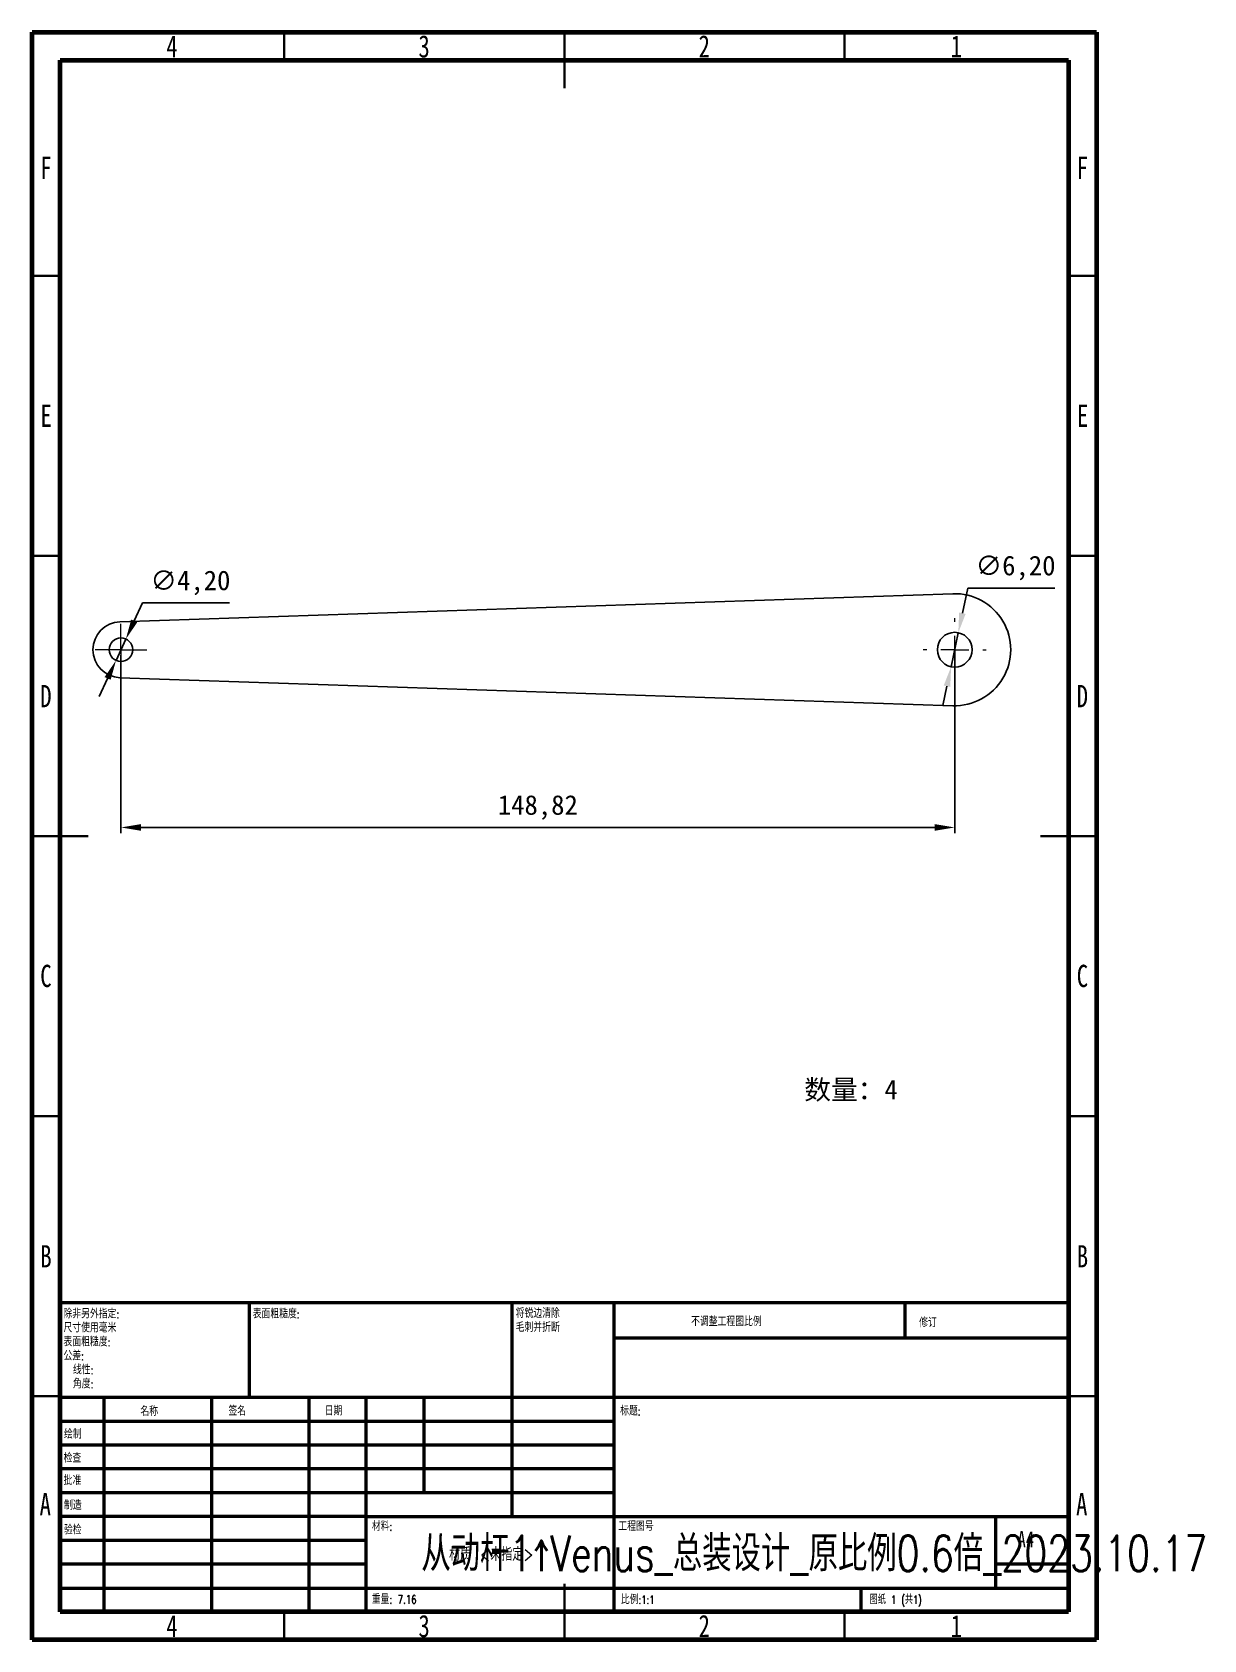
# Model space of a CAD drawing. Header units: millimetres. Extents: x 15 to 224, y 5 to 292.
import ezdxf

# ---------------------------------------------------------------- set-up
doc = ezdxf.new("R2010")
doc.units = ezdxf.units.MM
doc.header["$PDSIZE"] = -1
doc.layers.add('FORMAT', color=131, linetype='Continuous')
doc.styles.add('SLDTEXTSTYLE0', font='TXT', dxfattribs={"width": 0.75})
doc.styles.add('SLDTEXTSTYLE1', font='TXT', dxfattribs={"width": 0.75, "bigfont": 'bigfont'})
doc.styles.add('SLDTEXTSTYLE2', font='TXT', dxfattribs={"width": 0.694444, "bigfont": 'bigfont'})
doc.dimstyles.new('ISO-25', dxfattribs={"dimtxt": 2.5, "dimasz": 2.5, "dimexe": 1.25, "dimexo": 0.625, "dimtad": 1, "dimtxsty": 'Standard', "dimcen": 2.5, "dimadec": 0, "dimazin": 0, "dimtfac": 1, "dimtmove": 0, "dimatfit": 3, "dimfxl": 1, "dimarcsym": 0})

# ---------------------------------------------------------------- blocks, each defined once
blk = doc.blocks.new('SW_CENTERMARKSYMBOL_0')
at = {"color": 0, "linetype": 'Continuous', "lineweight": 18}
for p, q in [((0, 2.5), (0, 4.6)), ((-2.5, 0), (-4.6, 0)), ((0, 0), (-2.5, 0)), ((0, 0), (0, 2.5)), ((0, 0), (0, -2.5)), ((0, 0), (2.5, 0)), ((2.5, 0), (4.6, 0)), ((0, -2.5), (0, -4.6))]:
    blk.add_line(p, q, dxfattribs=at)
blk = doc.blocks.new('SW_CENTERMARKSYMBOL_1')
at = {"color": 0, "linetype": 'Continuous', "lineweight": 18}
for p, q in [((0, 5), (0, 5.6)), ((-5, 0), (-5.6, 0)), ((0, 0), (-2.5, 0)), ((0, 0), (0, 2.5)), ((0, 0), (0, -2.5)), ((0, 0), (2.5, 0)), ((5, 0), (5.6, 0)), ((0, -5), (0, -5.6))]:
    blk.add_line(p, q, dxfattribs=at)
blk = doc.blocks.new('*D3')
at = {"layer": 'Defpoints', "color": 0, "transparency": 16777216}
for p in [(180.31, 184.79), (179.03, 178.72)]:
    blk.add_point(p, dxfattribs=at)
at = {"layer": 'FORMAT', "color": 0, "lineweight": -2, "transparency": 16777216}
for p, q in [((181.99, 192.76), (181.04, 188.27)), ((197.52, 192.76), (181.99, 192.76)), ((179.03, 178.72), (180.31, 184.79)), ((178.29, 175.25), (177.56, 171.77))]:
    blk.add_line(p, q, dxfattribs=at)
at = {"layer": 'FORMAT', "color": 0, "transparency": 16777216}
for points in [[(180.46, 188.39), (181.62, 188.15), (180.31, 184.79)], [(177.71, 175.37), (178.87, 175.12), (179.03, 178.72)]]:
    blk.add_solid(points, dxfattribs=at)
at = {"layer": 'FORMAT', "color": 0, "transparency": 16777216, "insert": (190.52, 196.33), "char_height": 3.5, "attachment_point": 5}
blk.add_mtext('∅6,20', dxfattribs=at)
blk = doc.blocks.new('*D4')
at = {"layer": 'Defpoints', "color": 0, "transparency": 16777216}
for p in [(31.73, 183.66), (29.97, 179.85)]:
    blk.add_point(p, dxfattribs=at)
at = {"layer": 'FORMAT', "color": 0, "lineweight": -2, "transparency": 16777216}
for p, q in [((34.71, 190.12), (33.22, 186.89)), ((50.24, 190.12), (34.71, 190.12)), ((29.97, 179.85), (31.73, 183.66)), ((28.47, 176.62), (26.98, 173.4))]:
    blk.add_line(p, q, dxfattribs=at)
at = {"layer": 'FORMAT', "color": 0, "transparency": 16777216}
for points in [[(32.68, 187.14), (33.76, 186.64), (31.73, 183.66)], [(27.93, 176.87), (29.01, 176.38), (29.97, 179.85)]]:
    blk.add_solid(points, dxfattribs=at)
at = {"layer": 'FORMAT', "color": 0, "transparency": 16777216, "insert": (43.24, 193.68), "char_height": 3.5, "attachment_point": 5}
blk.add_mtext('∅4,20', dxfattribs=at)
blk = doc.blocks.new('*D5')
at = {"layer": 'Defpoints', "color": 0, "transparency": 16777216}
for p in [(30.85, 181.76), (179.67, 181.76), (179.67, 150.03)]:
    blk.add_point(p, dxfattribs=at)
at = {"layer": 'FORMAT', "color": 0, "lineweight": -2, "transparency": 16777216}
for p, q in [((30.85, 180.76), (30.85, 149.03)), ((179.67, 180.76), (179.67, 149.03)), ((34.4, 150.03), (176.11, 150.03))]:
    blk.add_line(p, q, dxfattribs=at)
at = {"layer": 'FORMAT', "color": 0, "transparency": 16777216}
for points in [[(34.4, 150.62), (34.4, 149.44), (30.85, 150.03)], [(176.11, 150.62), (176.11, 149.44), (179.67, 150.03)]]:
    blk.add_solid(points, dxfattribs=at)
at = {"layer": 'FORMAT', "color": 0, "transparency": 16777216, "insert": (105.26, 153.59), "char_height": 3.5, "attachment_point": 5}
blk.add_mtext('148,82', dxfattribs=at)

msp = doc.modelspace()

# ---------------------------------------------------------------- linework, layer by layer
at = {"color": 7, "linetype": 'Continuous', "lineweight": 70}
for p, q in [((15, 5), (15, 292)), ((15, 292), (205, 292)), ((205, 292), (205, 5)), ((20, 10), (20, 287)), ((20, 287), (200, 287)), ((200, 287), (200, 10)), ((200, 10), (20, 10)), ((205, 5), (15, 5))]:
    msp.add_line(p, q, dxfattribs=at)
at = {"color": 7, "linetype": 'Continuous', "lineweight": 35}
for p, q in [((60, 287), (60, 292)), ((110, 292), (110, 282)), ((110, 287), (110, 292)), ((160, 287), (160, 292)), ((20, 248.5), (15, 248.5)), ((200, 248.5), (205, 248.5)), ((20, 198.5), (15, 198.5)), ((200, 198.5), (205, 198.5)), ((15, 148.5), (25, 148.5)), ((20, 148.5), (15, 148.5)), ((205, 148.5), (195, 148.5)), ((200, 148.5), (205, 148.5)), ((20, 98.5), (15, 98.5)), ((200, 98.5), (205, 98.5)), ((20, 48.5), (15, 48.5)), ((200, 48.5), (205, 48.5)), ((110, 5), (110, 15)), ((60, 10), (60, 5)), ((110, 10), (110, 5)), ((160, 10), (160, 5))]:
    msp.add_line(p, q, dxfattribs=at)
at = {"color": 7, "linetype": 'Continuous', "lineweight": 25}
for p, q in [((30.679, 186.755), (179.331, 191.752)), ((179.331, 171.764), (30.679, 176.761))]:
    msp.add_line(p, q, dxfattribs=at)
at = {"color": 7, "linetype": 'Continuous', "lineweight": 50}
for p, q in [((20, 65.25), (200, 65.25)), ((20, 65.25), (20, 10)), ((53.8, 48.25), (53.8, 65.25)), ((100.6, 65.25), (100.6, 27)), ((118.8, 65.25), (118.8, 10)), ((170.8, 58.875), (170.8, 65.25)), ((200, 58.875), (118.8, 58.875)), ((200, 48.25), (20, 48.25)), ((27.8, 48.25), (27.8, 10)), ((46.991, 48.25), (46.991, 10)), ((64.399, 48.25), (64.399, 10)), ((74.6, 10), (74.6, 48.25)), ((85, 31.25), (85, 48.25)), ((118.8, 44), (20, 44)), ((118.8, 39.75), (20, 39.75)), ((118.8, 35.5), (20, 35.5)), ((118.8, 31.25), (20, 31.25)), ((74.6, 27), (20, 27)), ((74.6, 27), (200, 27)), ((187, 14.25), (187, 27)), ((74.6, 22.75), (20, 22.75)), ((74.6, 18.5), (20, 18.5)), ((200, 18.5), (187, 18.5)), ((20, 14.25), (200, 14.25)), ((163, 10), (163, 14.25))]:
    msp.add_line(p, q, dxfattribs=at)
at = {"color": 7, "linetype": 'Continuous', "lineweight": 25}
for centre, radius in [((30.847, 181.758), 2.1), ((179.667, 181.758), 3.1)]:
    msp.add_circle(centre, radius, dxfattribs=at)
for centre, radius, start, end in [((179.667, 181.758), 10, 268.07463, 91.92537), ((30.847, 181.758), 5, 91.92537, 268.07463)]:
    msp.add_arc(centre, radius, start, end, dxfattribs=at)

# ---------------------------------------------------------------- block references
at = {"color": 7, "linetype": 'Continuous', "lineweight": 0}
for name, p in [('SW_CENTERMARKSYMBOL_1', (179.667, 181.758)), ('SW_CENTERMARKSYMBOL_0', (30.847, 181.758))]:
    msp.add_blockref(name, p, dxfattribs=at)

# ---------------------------------------------------------------- texts
for s, insert, char_height, attachment_point, style in [('4', (39.96, 291.453), 3.969, 2, 'SLDTEXTSTYLE0'), ('3', (84.96, 291.453), 3.969, 2, 'SLDTEXTSTYLE0'), ('2', (134.96, 291.453), 3.969, 2, 'SLDTEXTSTYLE0'), ('1', (179.96, 291.453), 3.969, 2, 'SLDTEXTSTYLE0'), ('F', (17.458, 269.76), 3.969, 2, 'SLDTEXTSTYLE0'), ('F', (202.458, 269.76), 3.969, 2, 'SLDTEXTSTYLE0'), ('E', (17.508, 225.51), 3.969, 2, 'SLDTEXTSTYLE0'), ('E', (202.508, 225.51), 3.969, 2, 'SLDTEXTSTYLE0'), ('D', (17.453, 175.453), 3.969, 2, 'SLDTEXTSTYLE0'), ('D', (202.453, 175.453), 3.969, 2, 'SLDTEXTSTYLE0'), ('C', (17.459, 125.51), 3.969, 2, 'SLDTEXTSTYLE0'), ('C', (202.459, 125.51), 3.969, 2, 'SLDTEXTSTYLE0'), ('B', (17.471, 75.453), 3.969, 2, 'SLDTEXTSTYLE0'), ('B', (202.471, 75.453), 3.969, 2, 'SLDTEXTSTYLE0'), ('除非另外指定:', (20.594, 63.921), 1.5, 1, 'SLDTEXTSTYLE1'), ('表面粗糙度:', (54.371, 63.919), 1.5, 1, 'SLDTEXTSTYLE1'), ('将锐边清除', (101.309, 64.003), 1.5, 1, 'SLDTEXTSTYLE1'), ('尺寸使用毫米', (20.594, 61.421), 1.5, 1, 'SLDTEXTSTYLE1'), ('毛刺并折断', (101.309, 61.503), 1.5, 1, 'SLDTEXTSTYLE1'), ('不调整工程图比例', (132.615, 62.533), 1.5, 1, 'SLDTEXTSTYLE1'), ('修订', (173.328, 62.335), 1.5, 1, 'SLDTEXTSTYLE1'), ('表面粗糙度:', (20.594, 58.921), 1.5, 1, 'SLDTEXTSTYLE1'), ('公差:', (20.594, 56.421), 1.5, 1, 'SLDTEXTSTYLE1'), ('线性:', (22.281, 53.921), 1.5, 1, 'SLDTEXTSTYLE1'), ('角度:', (22.281, 51.421), 1.5, 1, 'SLDTEXTSTYLE1'), ('名称', (34.322, 46.501), 1.5, 1, 'SLDTEXTSTYLE1'), ('签名', (50.034, 46.562), 1.5, 1, 'SLDTEXTSTYLE1'), ('日期', (67.215, 46.576), 1.5, 1, 'SLDTEXTSTYLE1'), ('标题:', (119.956, 46.576), 1.5, 1, 'SLDTEXTSTYLE1'), ('绘制', (20.685, 42.43), 1.5, 1, 'SLDTEXTSTYLE1'), ('检查', (20.624, 38.154), 1.5, 1, 'SLDTEXTSTYLE1'), ('批准', (20.622, 34.177), 1.5, 1, 'SLDTEXTSTYLE1'), ('A', (17.34, 31.203), 3.969, 2, 'SLDTEXTSTYLE0'), ('制造', (20.682, 29.734), 1.5, 1, 'SLDTEXTSTYLE1'), ('A', (202.34, 31.203), 3.969, 2, 'SLDTEXTSTYLE0'), ('材料:', (75.646, 25.986), 1.5, 1, 'SLDTEXTSTYLE1'), ('工程图号', (119.629, 25.986), 1.5, 1, 'SLDTEXTSTYLE1'), ('验检', (20.677, 25.35), 1.5, 1, 'SLDTEXTSTYLE1'), ('从动杆1^ Venus_总装设计_原比例0.6倍_2023.10.17', (154.604, 23.607), 6.35, 2, 'SLDTEXTSTYLE1'), ('A4', (190.871, 24.406), 2.9104, 1, 'SLDTEXTSTYLE0'), ('材质 <未指定>', (96.966, 21.486), 2.3813, 2, 'SLDTEXTSTYLE1'), ('重量: 7.16', (75.618, 12.949), 1.4986, 1, 'SLDTEXTSTYLE1'), ('比例:1:1', (120.074, 12.9), 1.5, 1, 'SLDTEXTSTYLE1'), ('图纸 1 (共1)', (164.478, 12.9), 1.5, 1, 'SLDTEXTSTYLE2'), ('4', (39.96, 9.453), 3.969, 2, 'SLDTEXTSTYLE0'), ('3', (84.96, 9.453), 3.969, 2, 'SLDTEXTSTYLE0'), ('2', (134.96, 9.453), 3.969, 2, 'SLDTEXTSTYLE0'), ('1', (179.96, 9.453), 3.969, 2, 'SLDTEXTSTYLE0')]:
    msp.add_mtext(s, dxfattribs=dict(at, insert=insert, char_height=char_height, attachment_point=attachment_point, style=style))
at = {"layer": 'Defpoints', "insert": (152.807, 104.974), "char_height": 3.5, "attachment_point": 1}
msp.add_mtext_dynamic_manual_height_columns('{\\fSimSun|b0|i0|c134|p2;数量：}4', width=26.11858, gutter_width=17.5, heights=[0], dxfattribs=at)

# ---------------------------------------------------------------- dimensions: what is measured, and where the dimension line sits
at = {"layer": 'FORMAT'}
for p1, p2, picture, middle in [((179.027, 178.725), (180.308, 184.791), '*D3', (190.516, 192.765)), ((29.966, 179.852), (31.729, 183.664), '*D4', (43.238, 190.119))]:
    dim = msp.add_diameter_dim_2p(p1=p1, p2=p2, dimstyle='ISO-25', override={"dimtxt": 3.5, "dimasz": 3.556, "dimexe": 1, "dimexo": 1, "dimgap": 1.524, "dimtih": 1, "dimtoh": 1, "dimzin": 1, "dimadec": 2, "dimtzin": 1}, dxfattribs=at)
    dim.commit()
    dim.dimension.update_dxf_attribs({"geometry": picture, "text_midpoint": middle, "dimtype": 163})
dim = msp.add_linear_dim(base=(179.667, 150.029), p1=(30.847, 181.758), p2=(179.667, 181.758), dimstyle='ISO-25', override={"dimtxt": 3.5, "dimasz": 3.556, "dimexe": 1, "dimexo": 1, "dimgap": 1.524, "dimtih": 1, "dimtoh": 1, "dimzin": 1, "dimadec": 2, "dimtzin": 1}, dxfattribs=at)
dim.commit()
dim.dimension.update_dxf_attribs({"geometry": '*D5', "text_midpoint": (105.257, 153.595)})

doc.saveas('drawing.dxf')
